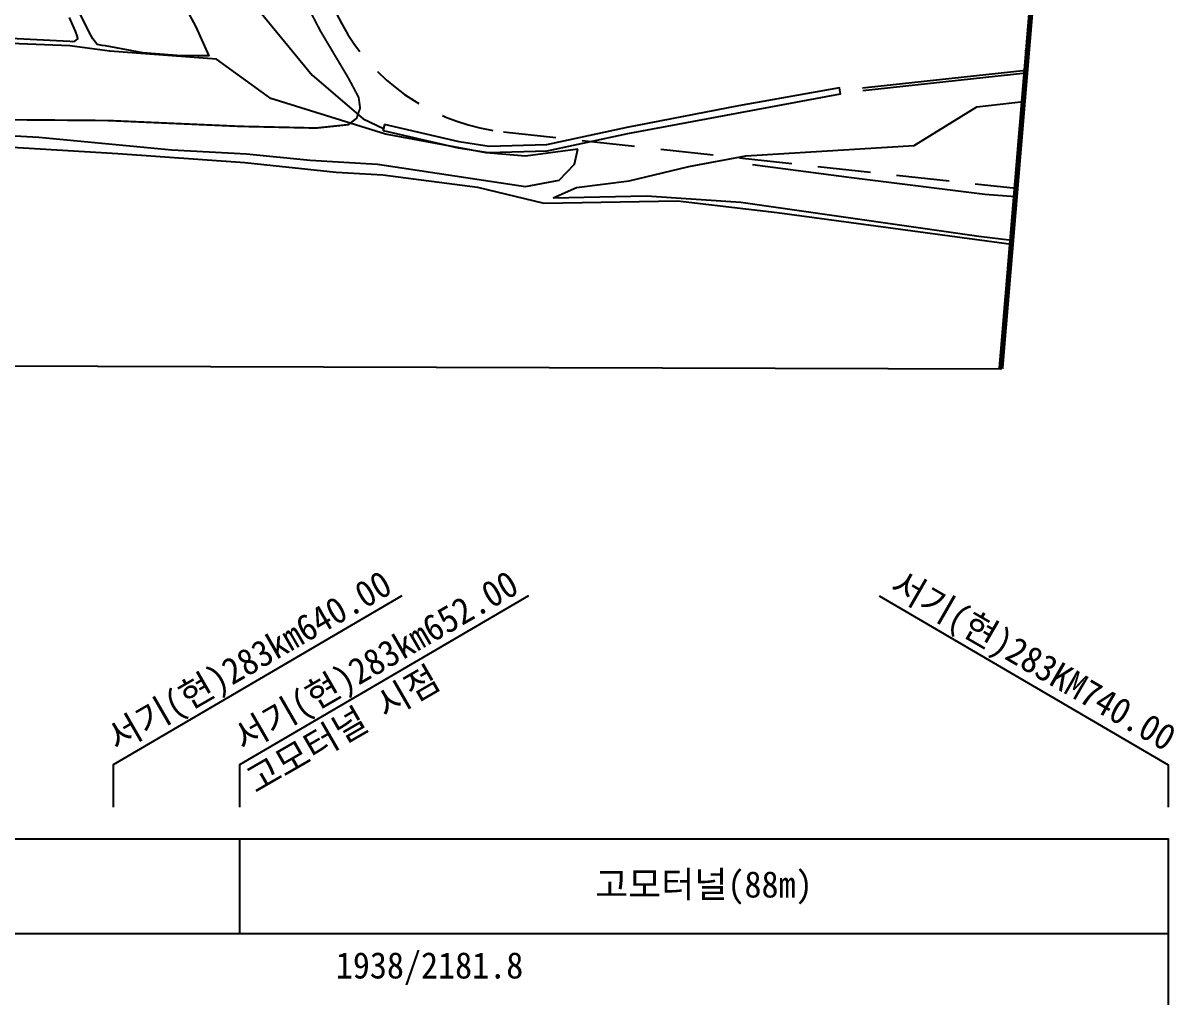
# Model space of a CAD drawing. Header units: millimetres. Extents: x 5990 to 6786, y 1103 to 1809.
# Drawn here: x 6487.3 to 6596.5, y 1346.9 to 1439.2 of the extents above; entities that cross this region are included whole.
import ezdxf
from ezdxf.enums import TextEntityAlignment as Align
from ezdxf.xclip import XClip

# ---------------------------------------------------------------- set-up
doc = ezdxf.new("R2010")
doc.units = ezdxf.units.MM
doc.header["$LTSCALE"] = 10
doc.header["$MEASUREMENT"] = 0
doc.header["$XCLIPFRAME"] = 2
doc.linetypes.add('A-CENTR01', pattern=[2, 1.25, -0.25, 0.25, -0.25])
doc.linetypes.add('DASHED', pattern=[0.75, 0.5, -0.25])
for name, color, linetype in [('TN-MACL', 6, 'A-CENTR01'), ('TT-TABL-LIN1', 4, 'Continuous'), ('TT-TABL-LIN2', 1, 'Continuous'), ('TT-TABL-TEX2', 3, 'Continuous'), ('TZ-BASE', 253, 'Continuous'), ('TZ-LEAL', 1, 'Continuous'), ('TZ-LEAT', 3, 'Continuous')]:
    doc.layers.add(name, color=color, linetype=linetype)
doc.layers.add('TX-PAPR', color=2, linetype='Continuous', plot=False)
doc.styles.add('PipeTools', font='GulimChe.ttf', dxfattribs={"height": 1250})
doc.styles.get("Standard").update_dxf_attribs({"font": 'GulimChe.ttf'})

# ---------------------------------------------------------------- blocks, each defined once
blk = doc.blocks.new('JD-FJ67DH')
at = {"layer": 'TZ-BASE', "linetype": 'DASHED'}
blk.add_line((646.29, -54.58), (694.89, -59.93), dxfattribs=at)
at = {"layer": 'TZ-BASE', "const_width": 0.18, "elevation": 65}
blk.add_lwpolyline([(571.46, -52.18), (578.79, -52.85), (587.14, -53.11), (590.24, -53.18), (594.31, -53.39), (608.85, -53.51), (621.34, -54.06), (628.54, -54.22), (631.59, -53.9), (632.38, -53.29), (632.71, -52.32), (632.57, -51.31), (631.62, -49.52), (628.98, -45.08), (626.6, -40.52), (624.5, -35.79), (620.41, -24), (618.94, -16.85), (617.46, -11.99), (617.85, -11.06)], dxfattribs=at)
at = {"layer": 'TZ-BASE'}
for points, elevation in [([(695.95, -47.2), (695.78, -46.85)], 84), ([(669.91, -57.67), (679.3, -58.9), (691.91, -60.5), (694.82, -60.71)], 74)]:
    blk.add_lwpolyline(points, dxfattribs=dict(at, elevation=elevation))
for points in [[(594.56, -45.44, 59.96), (605.2, -46, 60.25), (605.46, -46.02, 60.3), (605.68, -45.99, 60.34), (605.95, -45.77, 60.35), (605.89, -45.48, 60.34), (605.73, -45.05, 60.33), (605.47, -44.46, 60.3), (605.16, -43.75, 60.27)], [(610.78, -34.97, 59.74), (612.66, -34.78, 60.72), (617.01, -36.04, 62.27), (622.92, -42.81, 63.01), (628.17, -49.21, 63.51), (633.01, -53.35, 64.88), (634.94, -54.27, 65.19)], [(608.56, -46.42, 60.77), (608.25, -46.4, 60.77), (607.77, -46.3, 60.77), (607.38, -45.77, 60.77), (606.99, -45.07, 60.77), (603.19, -37.37, 60.73)], [(616.11, -42.69, 61.12), (617.13, -44.62, 61.12), (618.36, -47.39, 61.08), (617.34, -47.36, 61.08), (615.34, -47.34, 61.06), (612.1, -47.09, 60.96), (608.56, -46.42, 60.77)], [(583.19, -44.76, 59.27), (580.47, -45.84, 60.32), (570.05, -48.93, 63.15), (565.66, -50.79, 64.17), (563.52, -52.08, 64.58), (587.43, -54.26, 65.32), (602.27, -55.08, 65.8), (614.87, -56.28, 66.29), (621.93, -56.65, 66.54), (627.98, -57.27, 66.94), (634.36, -57.64, 67.27), (648.4, -59.77, 68.26), (651.57, -59.17, 68.5), (653.02, -57.64, 68.06), (653.36, -56.22, 67.63)], [(619.09, -47.68, 61), (608.97, -46.92, 60.61), (605.18, -46.43, 60.12), (596.35, -46.09, 59.69), (588.43, -45.42, 59.54), (583.44, -44.7, 59.65)], [(653.36, -56.22, 67.63), (648.39, -56.88, 66.94), (644.65, -56.58, 66.61), (635.1, -54.8, 65.27), (624.24, -51.41, 63.36), (619.09, -47.68, 61)], [(695.82, -48.75, 83.17), (680.33, -50.43, 78.32)], [(680.35, -50.66, 78.32), (695.8, -48.99, 83.16)], [(635.03, -53.89, 65.42), (634.89, -54.46, 65.42), (642, -56.11, 66.14), (644.89, -56.54, 66.47), (650.44, -56.38, 67.25), (658.1, -54.74, 68.85), (678.25, -50.99, 77.28), (678.15, -50.42, 77.28), (668.57, -52.11, 73.28), (657.98, -54.18, 68.85), (650.37, -55.81, 67.25), (644.93, -55.96, 66.47), (642.1, -55.54, 66.14), (635.03, -53.89, 65.42)], [(651.01, -60.85, 68.06), (653.23, -59.87, 68.69), (658.21, -59.23, 69.21), (663.87, -57.85, 71.8), (669.28, -56.86, 74.09), (685.23, -55.88, 79.76), (691.16, -52.22, 81.98), (695.58, -51.71, 83.02)], [(579.73, -54.82, 65.08), (609.74, -56.63, 66.16), (621.79, -57.48, 66.77), (630.45, -58.4, 67.12), (634.85, -58.66, 67.38), (643.84, -59.81, 67.96), (650.12, -61.34, 68.54), (662.8, -61.12, 69.02), (672.25, -62.22, 69.55), (694.44, -65.23, 70.22)], [(651.01, -60.85, 68.06), (659.85, -60.66, 68.57), (668.8, -61.24, 69), (691.36, -64.47, 69.69), (694.47, -64.86, 69.79)], [(553.12, -74.96, 65.38), (542.68, -73.18, 65), (538.91, -72.39, 64.57), (538.46, -72.21, 64.47), (538.14, -72.01, 64.47), (538.05, -71.87, 64.45), (538.12, -71.6, 64.38), (538.33, -71.41, 64.38), (538.69, -71.29, 64.36), (539.29, -71.26, 64.29), (547.32, -72.58, 64.24), (571.79, -75.61, 65.3), (584.92, -76.79, 66.28), (603.29, -78.4, 67.24), (641.35, -82.75, 68.15)], [(596.94, -95.23, 67.21), (601.02, -97.96, 67.71), (604.76, -100.35, 67.99), (607.32, -102.18, 68.08), (608.53, -103.12, 68.3), (609.79, -104.32, 68.41), (610.88, -105.49, 68.56), (613.11, -108.25, 68.75), (614.26, -109.79, 68.93), (615.11, -111.07, 69.09), (615.98, -112.34, 69.1), (617.14, -113.82, 69.23), (619.31, -116.09, 69.34), (620.59, -117.26, 69.37), (623.29, -119.34, 69.64), (628.1, -122.66, 70.24), (630.25, -124, 70.41), (632.11, -125.07, 70.59), (634.09, -126.13, 70.74), (637.38, -127.86, 71.21), (641.22, -129.75, 71.63), (644.78, -131.52, 72.2), (645.87, -132.05, 72.33)], [(640.24, -132.05, 72), (633.76, -128.72, 71.12), (629.01, -126, 70.57), (624.21, -123.35, 69.82), (620.26, -120.44, 69.74), (617.1, -117.47, 69.25), (614.85, -114.77, 69.11), (612.7, -111.91, 68.62), (609.47, -107.46, 68.23), (607.3, -104.82, 67.88), (605.52, -103.23, 67.87), (602.16, -101.58, 67.59), (598.27, -99.07, 67.47)]]:
    blk.add_polyline3d(points, dxfattribs=at)
at = {"layer": 'TZ-BASE', "linetype": 'DASHED'}
blk.add_arc((648.48, -34.7), 20, 160.5534, 263.717, dxfattribs=at)
at = {"layer": 'TZ-BASE', "color": 8, "style": 'PipeTools', "flags": 1}
for tag, rotation, oblique, width, p in [('지반고', 335.7608, 359.9999, 0.999999, (680.02, 49.7, -1173.65)), ('비고', 335.7608, 0.0002, 1.000003, (680.02, 49.7, -1173.65)), ('지반고', 232.0335, 359.9999, 1.000002, (632.52, 37.49, -1173.65)), ('비고', 232.0335, 359.9999, 1.000001, (632.52, 37.49, -1173.65)), ('지반고', 335.7608, 0.0002, 1.000003, (671.81, 31.47, -1173.65)), ('비고', 335.7608, 359.9999, 0.999999, (671.81, 31.47, -1173.65)), ('지반고', 232.0335, 359.9999, 1.000001, (648.28, 25.18, -1173.65)), ('비고', 232.0335, 359.9999, 1.000001, (648.28, 25.18, -1173.65)), ('지반고', 232.0335, 0.0001, 1.000003, (656.65, 18.65, -1173.65)), ('비고', 232.0335, 0.0001, 0.999996, (656.65, 18.65, -1173.65)), ('지반고', 335.7608, 0.0002, 1.000003, (663.6, 13.23, -1173.65)), ('비고', 335.7608, 359.9999, 0.999999, (663.6, 13.23, -1173.65)), ('지반고', 335.7608, 0.0002, 1.000003, (655.39, -5.01, -1173.65)), ('비고', 335.7608, 359.9999, 0.999999, (655.39, -5.01, -1173.65)), ('지반고', 335.7608, 359.9999, 0.999999, (647.18, -23.24, -1173.65)), ('비고', 335.7608, 359.9999, 0.999999, (647.18, -23.24, -1173.65))]:
    blk.add_attdef(tag, text='', height=0.00001, rotation=rotation, dxfattribs=dict(at, oblique=oblique, width=width)).set_placement(p, align=Align.MIDDLE_CENTER)

msp = doc.modelspace()

# ---------------------------------------------------------------- linework, layer by layer
at = {"layer": 'TT-TABL-LIN1'}
msp.add_lwpolyline([(6172.26, 1361.87), (6595.84, 1361.87), (6595.84, 1286.87), (6172.26, 1286.87)], close=True, dxfattribs=at)
at = {"layer": 'TT-TABL-LIN2'}
msp.add_lwpolyline([(6595.84, 1352.87), (6179.59, 1352.87)], dxfattribs=at)
at = {"layer": 'TZ-LEAL'}
for points in [[(6523.22, 1384.9), (6495.84, 1368.87), (6495.84, 1364.87)], [(6535.22, 1384.9), (6507.84, 1368.87), (6507.84, 1364.87)], [(6568.46, 1384.9), (6595.84, 1368.87), (6595.84, 1364.87)], [(6507.84, 1361.87), (6507.84, 1352.87)]]:
    msp.add_lwpolyline(points, dxfattribs=at)

# ---------------------------------------------------------------- block references
at = {"layer": 'TZ-BASE'}
ref = msp.add_blockref('JD-FJ67DH', (5886.55, 1483.45), dxfattribs=at)
XClip(ref).set_block_clipping_path([(358.5818809071, 73.9502363264), (361.6070430359, -76.0592658575), (693.4538319083, -77.0310590277), (706.0197697019, 72.932785567)])

# ---------------------------------------------------------------- texts
at = {"layer": 'TT-TABL-TEX2'}
msp.add_text('고모터널(88m)', height=2.5, dxfattribs=at).set_placement((6551.84, 1357.37), align=Align.MIDDLE)
msp.add_text('1938/2181.8', height=2.5, dxfattribs=at).set_placement((6525.84, 1349.87), align=Align.MIDDLE_CENTER)
at = {"layer": 'TZ-LEAT'}
for s, rotation, p in [('서기(현)283km640.00', 30, (6509.33, 1377.66)), ('서기(현)283km652.00', 30, (6521.33, 1377.66)), ('서기(현)283KM740.00', 330, (6582.44, 1377.7))]:
    msp.add_text(s, height=2.5, rotation=rotation, dxfattribs=at).set_placement(p, align=Align.CENTER)
msp.add_text('고모터널 시점', height=2.5, rotation=30, dxfattribs=at).set_placement((6509.38, 1366.07))

# ---------------------------------------------------------------- next in the draw order: linework, layer by layer
at = {"layer": 'TN-MACL', "const_width": 0.5, "elevation": -1.5}
msp.add_lwpolyline([(6592.57, 1556.38), (6580, 1406.42)], dxfattribs=at)
at = {"layer": 'TX-PAPR', "elevation": 0, "flags": 128}
msp.add_lwpolyline([(6245.14, 1557.4), (6248.16, 1407.39), (6580.01, 1406.42), (6592.57, 1556.38)], close=True, dxfattribs=at)

doc.saveas('drawing.dxf')
